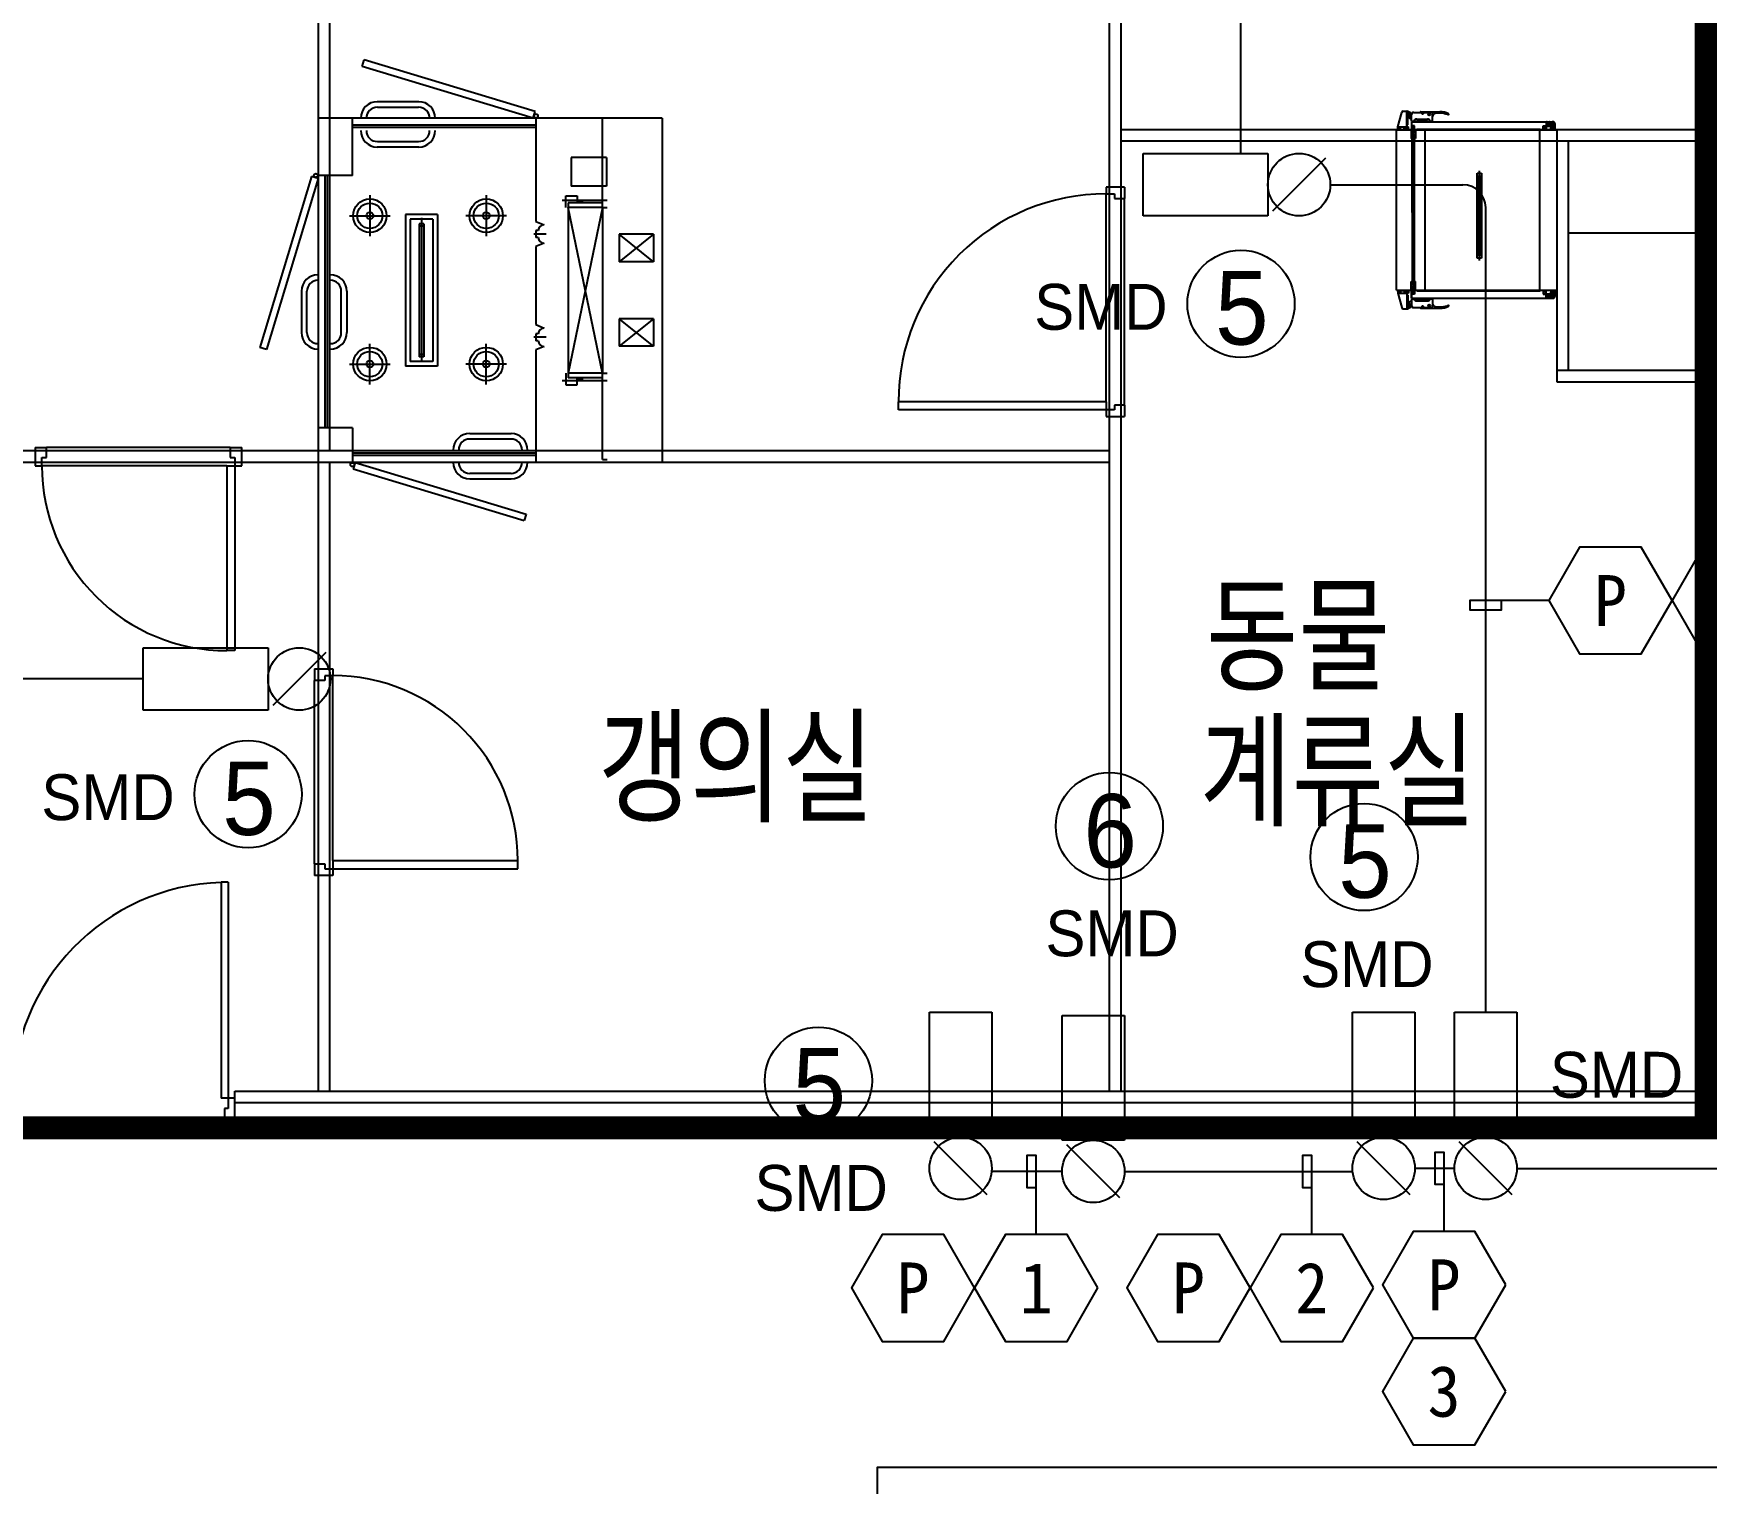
# Model space of a CAD drawing. Header units: millimetres. Extents: x 118559 to 211622, y 1329 to 63037.
# Drawn here: x 169840 to 177131, y 30444 to 36764 of the extents above; entities that cross this region are included whole.
import ezdxf
from ezdxf.enums import TextEntityAlignment as Align

# ---------------------------------------------------------------- set-up
doc = ezdxf.new("R2010")
doc.units = ezdxf.units.MM
doc.header["$LTSCALE"] = 120
doc.linetypes.add('HIDDENX2', pattern=[0.75, 0.5, -0.25])
for name, color, linetype in [('1구역', 41, 'Continuous'), ('ARCH', 9, 'Continuous'), ('DAMPER', 2, 'Continuous'), ('duct-si', 7, 'Continuous'), ('fire', 2, 'Continuous'), ('fire-l', 4, 'Continuous'), ('smd-f', 2, 'Continuous')]:
    doc.layers.add(name, color=color, linetype=linetype)
doc.styles.add('GHD', font='')
doc.styles.add('ghs', font='')
doc.styles.add('TT', font='')
doc.styles.add('돋움', font='')
doc.styles.get('GHD').set_extended_font_data('Dotum')
doc.styles.get('ghs').set_extended_font_data('Dotum')
doc.styles.get('TT').set_extended_font_data('Dotum')
doc.styles.get('돋움').set_extended_font_data('DotumChe')

# ---------------------------------------------------------------- blocks, each defined once
blk = doc.blocks.new('e-22-1')
at = {"layer": 'DAMPER'}
blk.add_line((-5, 1), (-1, 1), dxfattribs=at)
at = {"layer": 'fire'}
for p, q in [((-5, -1), (-5, 1)), ((-1, 1), (-1, -1)), ((0.85, 0.85), (-0.85, -0.85)), ((-1, -1), (-5, -1))]:
    blk.add_line(p, q, dxfattribs=at)
blk.add_circle((0, 0), 1, dxfattribs=at)

msp = doc.modelspace()

# ---------------------------------------------------------------- linework, layer by layer
at = {"layer": '1구역', "color": 4, "linetype": 'HIDDENX2', "ltscale": 7, "const_width": 100, "elevation": 0}
msp.add_lwpolyline([(177130.1, 40802.5), (179743.5, 40802.5), (179743.4, 44444), (194080.1, 44444.2), (194080.1, 46185.5), (200110.1, 46185.5), (200110.1, 52274.1), (160991.4, 52274.1), (160991.4, 42084.2), (169430.1, 42084.2), (169430.1, 35944.2), (167230.1, 35944.2), (167230.1, 31994.2), (177130, 31994.2), (177130.1, 40802.5)], dxfattribs=at)
at = {"layer": 'ARCH', "color": 9}
for p, q in [((171130.1, 44444.2, 0), (171130.1, 34944.2, 0)), ((171080.1, 44234.2, 0), (171080.1, 34944.2, 0)), ((174530.1, 32154.2, 0), (174530.1, 44234.2, 0)), ((174580.1, 32154.2, 0), (174580.1, 44234.2, 0)), ((177130.1, 43844.2, 0), (177130, 31994.2, 0)), ((177130.1, 40819.2, 0), (177130, 31994.2, 0)), ((171272.2, 36619.3, 0), (171280.8, 36648, 0)), ((172018.1, 36394.2, 0), (171272.2, 36619.3, 0)), ((172026.7, 36422.9, 0), (171280.8, 36648, 0)), ((171518.9, 36466.2, 0), (171338.6, 36466.2, 0)), ((172580.1, 36394.2, 0), (171080.1, 36394.2, 0)), ((171080.1, 36394.2, 0), (171080.1, 34894.2, 0)), ((171230.1, 36144.2, 0), (171230.1, 36394.2, 0)), ((171338.9, 36442, 0), (171518.6, 36442, 0)), ((172018.1, 36394.2, 0), (172026.7, 36422.9, 0)), ((172030.1, 36394.2, 0), (172030.1, 35944.5, 0)), ((172320.1, 36005.2, 0), (172320.1, 36394.2, 0)), ((172580.1, 36394.2, 0), (172580.1, 34894.2, 0)), ((175786.7, 36356.7, 0), (175803, 36418.5, 0)), ((175809.8, 36425.4, 0), (175825.4, 36425.4, 0)), ((175825.4, 36356.5, 0), (175825.4, 36425.4, 0)), ((175825.4, 36410.3, 0), (175825.4, 36424.4, 0)), ((175826.3, 36425.3, 0), (175827.9, 36425.3, 0)), ((175826.3, 36409.3, 0), (175836.7, 36409.3, 0)), ((175828.4, 36425.2, 0), (175839.5, 36417.9, 0)), ((175830.1, 36365, 0), (175830.1, 36409.3, 0)), ((175834.8, 36406.8, 0), (175834.8, 36403, 0)), ((175846.1, 36406.8, 0), (175834.8, 36406.8, 0)), ((175846.1, 36382, 0), (175846.1, 36410.3, 0)), ((175846.1, 36392.6, 0), (175846.1, 36392.6, 0)), ((175855.6, 36419.7, 0), (175928.2, 36419.7, 0)), ((175868.8, 36390.5, 0), (175915, 36390.5, 0)), ((175874.4, 36388.6, 0), (175872.6, 36390.5, 0)), ((175874.4, 36388.6, 0), (175878.2, 36388.6, 0)), ((175874.4, 36382, 0), (175874.4, 36388.6, 0)), ((175876.3, 36379.5, 0), (175876.3, 36392.5, 0)), ((175878.2, 36388.6, 0), (175880.1, 36390.5, 0)), ((175878.2, 36382, 0), (175878.2, 36388.6, 0)), ((175886.7, 36422.6, 0), (175969.6, 36422.6, 0)), ((175890.5, 36415, 0), (175898, 36415, 0)), ((175894.3, 36418.8, 0), (175894.3, 36411.2, 0)), ((175908.4, 36388.6, 0), (175906.5, 36390.5, 0)), ((175908.4, 36388.6, 0), (175912.2, 36388.6, 0)), ((175908.4, 36382, 0), (175908.4, 36388.6, 0)), ((175910.3, 36379.5, 0), (175910.3, 36392.5, 0)), ((175912.2, 36388.6, 0), (175914.1, 36390.5, 0)), ((175912.2, 36382, 0), (175912.2, 36388.6, 0)), ((175916.9, 36410.3, 0), (175928.2, 36410.3, 0)), ((175922.6, 36415.9, 0), (175922.6, 36404.6, 0)), ((175937.7, 36382, 0), (175937.7, 36410.3, 0)), ((175986.5, 36414.9, 0), (176001.5, 36411.9, 0)), ((176001.5, 36411.9, 0), (176006.7, 36411.2, 0)), ((176007.7, 36412.3, 0), (176007.6, 36412.8, 0)), ((172030.1, 36364.2, 0), (171230.1, 36364.2, 0)), ((172030.1, 36354.2, 0), (171230.1, 36354.2, 0)), ((177130.1, 36344.2, 0), (174580.1, 36344.2, 0)), ((175780.1, 36344.2, 0), (176480.1, 36344.2, 0)), ((175780.1, 35644.2, 0), (175780.1, 36344.2, 0)), ((175786.7, 36356.5, 0), (175832.9, 36356.5, 0)), ((175786.7, 36345.3, 0), (175786.7, 36356.4, 0)), ((175786.7, 36345.3, 0), (175832.9, 36345.3, 0)), ((175794.2, 36353.7, 0), (175791.4, 36356.5, 0)), ((175794.2, 36353.7, 0), (175798, 36353.7, 0)), ((175794.2, 36345.3, 0), (175794.2, 36353.7, 0)), ((175796.1, 36341.9, 0), (175796.1, 36359.4, 0)), ((175798, 36353.7, 0), (175800.8, 36356.5, 0)), ((175798, 36345.3, 0), (175798, 36353.7, 0)), ((175814, 36345.3, 0), (175814, 36356.5, 0)), ((175821.6, 36353.5, 0), (175818.8, 36356.4, 0)), ((175821.6, 36353.5, 0), (175825.4, 36353.5, 0)), ((175821.6, 36345.3, 0), (175821.6, 36353.5, 0)), ((175823.5, 36342.3, 0), (175823.5, 36359.4, 0)), ((175825.4, 36365, 0), (175830.1, 36365, 0)), ((175825.4, 36353.5, 0), (175828.2, 36356.4, 0)), ((175825.4, 36345.3, 0), (175825.4, 36353.5, 0)), ((175832.9, 36345.3, 0), (175832.9, 36356.5, 0)), ((175843.7, 36306.5, 0), (175862.6, 36344.2, 0)), ((175843.7, 36344.2, 0), (175862.6, 36306.5, 0)), ((175843.7, 36344.2, 0), (175843.7, 36306.5, 0)), ((175846.1, 36382, 0), (175937.7, 36382, 0)), ((175846.1, 36379.1, 0), (176432.9, 36379.1, 0)), ((175846.1, 36379.1, 0), (175846.1, 36346.1, 0)), ((175859.2, 36361, 0), (175846.1, 36361, 0)), ((175847.3, 36346.1, 0), (175846.1, 36346.1, 0)), ((175847.3, 36344.8, 0), (175847.3, 36359.4, 0)), ((175847.3, 36359.4, 0), (175857.9, 36359.4, 0)), ((175857.9, 36344.8, 0), (175847.3, 36344.8, 0)), ((175847.8, 36352.1, 0), (175847.5, 36351.8, 0)), ((175847.8, 36352.1, 0), (175847.5, 36352.1, 0)), ((175848, 36348.3, 0), (175847.8, 36347.7, 0)), ((175848.5, 36348, 0), (175847.8, 36347.7, 0)), ((175848.5, 36348, 0), (175848, 36348.3, 0)), ((175848, 36344.2, 0), (175866.8, 36344.2, 0)), ((175848, 36344.2, 0), (175866.8, 36344.2, 0)), ((175849.1, 36345, 0), (175848.5, 36345.1, 0)), ((175848.5, 36345.1, 0), (175848.6, 36344.8, 0)), ((175849.1, 36345, 0), (175848.9, 36344.8, 0)), ((175850.3, 36355.1, 0), (175850.1, 36354.5, 0)), ((175850.8, 36354.8, 0), (175850.1, 36354.5, 0)), ((175850.8, 36354.8, 0), (175850.3, 36355.1, 0)), ((175850.6, 36359.4, 0), (175850.5, 36359.3, 0)), ((175850.5, 36359.4, 0), (175850.5, 36359.3, 0)), ((175851.6, 36349.4, 0), (175851.7, 36348.5, 0)), ((175852.5, 36349.3, 0), (175851.6, 36349.4, 0)), ((175852.5, 36349.3, 0), (175851.7, 36348.5, 0)), ((175853.2, 36358.6, 0), (175852.7, 36358.7, 0)), ((175852.7, 36358.7, 0), (175852.8, 36358.1, 0)), ((175853.2, 36358.6, 0), (175852.8, 36358.1, 0)), ((175853.1, 36304.2, 0), (175853.1, 36347.7, 0)), ((175854.6, 36351.5, 0), (175854, 36351.6, 0)), ((175854, 36351.6, 0), (175854.1, 36351, 0)), ((175854.6, 36351.5, 0), (175854.1, 36351, 0)), ((175855.9, 36351.3, 0), (175855.8, 36350.7, 0)), ((175856.4, 36351, 0), (175855.8, 36350.7, 0)), ((175856.4, 36351, 0), (175855.9, 36351.3, 0)), ((175857.9, 36359.4, 0), (175857.9, 36344.8, 0)), ((175858.1, 36357.7, 0), (175858, 36357.6, 0)), ((175858.1, 36357.6, 0), (175858, 36357.6, 0)), ((175859.2, 36346.2, 0), (175859.2, 36361, 0)), ((175862.6, 36344.2, 0), (175862.6, 36306.5, 0)), ((175869.6, 36346.1, 0), (176407.1, 36346.1, 0)), ((175905.1, 35644.2, 0), (175905.1, 36344.2, 0)), ((176405.1, 35644.2, 0), (176405.1, 36344.2, 0)), ((176419.8, 36346.2, 0), (176419.8, 36361, 0)), ((176419.8, 36361, 0), (176432.9, 36361, 0)), ((176421.1, 36359.4, 0), (176421.1, 36344.8, 0)), ((176431.7, 36359.4, 0), (176421.1, 36359.4, 0)), ((176421.1, 36357.7, 0), (176421.2, 36357.6, 0)), ((176421.1, 36357.6, 0), (176421.2, 36357.6, 0)), ((176421.1, 36344.8, 0), (176431.7, 36344.8, 0)), ((176422.8, 36351, 0), (176423.3, 36351.3, 0)), ((176422.8, 36351, 0), (176423.4, 36350.7, 0)), ((176423.3, 36351.3, 0), (176423.4, 36350.7, 0)), ((176424.6, 36351.5, 0), (176425.2, 36351.6, 0)), ((176424.6, 36351.5, 0), (176425.1, 36351, 0)), ((176425.2, 36351.6, 0), (176425.1, 36351, 0)), ((176426, 36358.6, 0), (176426.5, 36358.7, 0)), ((176426, 36358.6, 0), (176426.4, 36358.1, 0)), ((176426.5, 36358.7, 0), (176426.4, 36358.1, 0)), ((176426.7, 36349.3, 0), (176427.6, 36349.4, 0)), ((176426.7, 36349.3, 0), (176427.5, 36348.5, 0)), ((176427.6, 36349.4, 0), (176427.5, 36348.5, 0)), ((176428.4, 36354.8, 0), (176428.9, 36355.1, 0)), ((176428.4, 36354.8, 0), (176429.1, 36354.5, 0)), ((176428.6, 36359.4, 0), (176428.7, 36359.3, 0)), ((176428.7, 36359.4, 0), (176428.7, 36359.3, 0)), ((176428.9, 36355.1, 0), (176429.1, 36354.5, 0)), ((176430.1, 36345, 0), (176430.7, 36345.1, 0)), ((176430.1, 36345, 0), (176430.3, 36344.8, 0)), ((176430.7, 36345.1, 0), (176430.6, 36344.8, 0)), ((176430.7, 36348, 0), (176431.2, 36348.3, 0)), ((176430.7, 36348, 0), (176431.4, 36347.7, 0)), ((176431.2, 36348.3, 0), (176431.4, 36347.7, 0)), ((176431.4, 36352.1, 0), (176431.7, 36351.8, 0)), ((176431.4, 36352.1, 0), (176431.7, 36352.1, 0)), ((176431.7, 36344.8, 0), (176431.7, 36359.4, 0)), ((176431.7, 36346.1, 0), (176432.9, 36346.1, 0)), ((176432.9, 36379.1, 0), (176432.9, 36346.1, 0)), ((176433.9, 36362.6, 0), (176433.9, 36375.8, 0)), ((176441.5, 36371.6, 0), (176433.9, 36371.6, 0)), ((176449.1, 36369.2, 0), (176433.9, 36369.2, 0)), ((176441.5, 36366.9, 0), (176433.9, 36366.9, 0)), ((176436.7, 36378.7, 0), (176462.2, 36378.7, 0)), ((176436.7, 36359.8, 0), (176462.2, 36359.8, 0)), ((176441.5, 36356.9, 0), (176441.5, 36381.1, 0)), ((176441.5, 36371.6, 0), (176443.4, 36374, 0)), ((176441.5, 36366.9, 0), (176441.5, 36371.6, 0)), ((176441.5, 36366.9, 0), (176443.4, 36364.5, 0)), ((176443.4, 36364.5, 0), (176443.4, 36374, 0)), ((176448.1, 36374, 0), (176443.4, 36374, 0)), ((176448.1, 36364.5, 0), (176443.4, 36364.5, 0)), ((176448.1, 36362.6, 0), (176448.1, 36375.8, 0)), ((176448.1, 36374.9, 0), (176448.1, 36364.5, 0)), ((176448.1, 36363.6, 0), (176448.1, 36374, 0)), ((176460.3, 36369.2, 0), (176451.8, 36369.2, 0)), ((176452.8, 36369.2, 0), (176452.8, 36359.9, 0)), ((176452.8, 36359.9, 0), (176452.8, 36352.2, 0)), ((176452.8, 36348.5, 0), (176452.8, 36352.2, 0)), ((176455.6, 36355.1, 0), (176468.8, 36355.1, 0)), ((176455.6, 36345.6, 0), (176468.8, 36345.6, 0)), ((176457.5, 36355.1, 0), (176457.5, 36350.4, 0)), ((176457.5, 36350.4, 0), (176467, 36350.4, 0)), ((176459.9, 36348.5, 0), (176457.5, 36350.4, 0)), ((176459.9, 36348.5, 0), (176464.6, 36348.5, 0)), ((176459.9, 36348.5, 0), (176459.9, 36345.6, 0)), ((176461.3, 36369.2, 0), (176463.2, 36369.2, 0)), ((176462.2, 36371.1, 0), (176462.2, 36379.6, 0)), ((176462.2, 36370.2, 0), (176462.2, 36368.3, 0)), ((176462.2, 36367.3, 0), (176462.2, 36358.9, 0)), ((176462.2, 36356.1, 0), (176462.2, 36344.5, 0)), ((176464.1, 36369.2, 0), (176472.6, 36369.2, 0)), ((176464.6, 36348.5, 0), (176467, 36350.4, 0)), ((176464.6, 36348.5, 0), (176464.6, 36345.6, 0)), ((176467, 36355.1, 0), (176467, 36350.4, 0)), ((176471.7, 36352.2, 0), (176471.7, 36369.2, 0)), ((176471.7, 36348.5, 0), (176471.7, 36352.2, 0)), ((176480.1, 35644.2, 0), (176480.1, 36344.2, 0)), ((171518.9, 36268.2, 0), (171338.6, 36268.2, 0)), ((171338.9, 36292.5, 0), (171518.6, 36292.5, 0)), ((177130.1, 36294.2, 0), (174580.1, 36294.2, 0)), ((175843.7, 36306.5, 0), (175862.6, 36306.5, 0)), ((175848.3, 36306.5, 0), (175848.3, 35682, 0)), ((175848.3, 35983.9, 0), (175848.3, 36306.5, 0)), ((175857.9, 36306.5, 0), (175857.9, 35682, 0)), ((175857.9, 35983.9, 0), (175857.9, 36306.5, 0)), ((176480.1, 35244.2, 0), (176480.1, 36294.2, 0)), ((176530.1, 35294.2, 0), (176530.1, 36294.2, 0)), ((172183.1, 36223.2, 0), (172183.1, 36098.2, 0)), ((172338.1, 36223.2, 0), (172183.1, 36223.2, 0)), ((172338.1, 36223.2, 0), (172338.1, 36098.2, 0)), ((171051.3, 36140.9, 0), (170826.3, 35395, 0)), ((171080.1, 36132.2, 0), (170855, 35386.3, 0)), ((171080.1, 36132.2, 0), (171051.3, 36140.9, 0)), ((171230.1, 36144.2, 0), (171080.1, 36144.2, 0)), ((171110.1, 36144.2, 0), (171110.1, 35044.2, 0)), ((171120.1, 36144.2, 0), (171120.1, 35044.2, 0)), ((172338.1, 36098.2, 0), (172183.1, 36098.2, 0)), ((174515.1, 36094.2, 0), (174515.1, 36064.8, 0)), ((174595.1, 36094.2, 0), (174515.1, 36094.2, 0)), ((174580.1, 36094.2, 0), (174530.1, 36094.2, 0)), ((174595.1, 36094.2, 0), (174595.1, 36044.3, 0)), ((176132.5, 35784.4, 0), (176132.5, 36154.1, 0)), ((176132.5, 36154.1, 0), (176151, 36154.1, 0)), ((176132.5, 36141.2, 0), (176151, 36141.2, 0)), ((176135.7, 35800.5, 0), (176135.7, 36137.9, 0)), ((176135.7, 36137.9, 0), (176147.8, 36137.9, 0)), ((176141.7, 35773.8, 0), (176141.7, 36164.6, 0)), ((176147.8, 36137.9, 0), (176147.8, 35800.5, 0)), ((176151, 36154.1, 0), (176151, 35784.4, 0)), ((171306.1, 36058.2, 0), (171306.1, 35880.4, 0)), ((171813.3, 36058.2, 0), (171813.3, 35880.4, 0)), ((172144.4, 36037.2, 0), (172340.1, 36037.2, 0)), ((172160.1, 36005.6, 0), (172160.1, 36055.6, 0)), ((172160.1, 36055.6, 0), (172210.1, 36055.6, 0)), ((172170.1, 36025.2, 0), (172170.1, 35263.2, 0)), ((172320.1, 36025.2, 0), (172170.1, 36025.2, 0)), ((172210.1, 36055.6, 0), (172210.1, 36030.6, 0)), ((172210.1, 36030.6, 0), (172235.1, 36030.6, 0)), ((174515.1, 36064.8, 0), (174550.9, 36064.8, 0)), ((174515.1, 35158.8, 0), (174515.1, 36064.8, 0)), ((174550.9, 36064.8, 0), (174550.9, 36044.3, 0)), ((174550.9, 36064.8, 0), (174550.9, 36044.3, 0)), ((174550.9, 36044.3, 0), (174595.1, 36044.3, 0)), ((174595.1, 35144.1, 0), (174595.1, 36044.3, 0)), ((171217.2, 35969.3, 0), (171394.9, 35969.3, 0)), ((171461.1, 35974.2, 0), (171461.1, 35314.2, 0)), ((171601.1, 35974.2, 0), (171461.1, 35974.2, 0)), ((171481.1, 35954.2, 0), (171481.1, 35334.2, 0)), ((171581.1, 35954.2, 0), (171481.1, 35954.2, 0)), ((171531.1, 35959.8, 0), (171531.1, 35330.5, 0)), ((171581.1, 35954.2, 0), (171581.1, 35334.2, 0)), ((171601.1, 35974.2, 0), (171601.1, 35314.2, 0)), ((171902.2, 35969.3, 0), (171724.4, 35969.3, 0)), ((172320.1, 35283.2, 0), (172170.1, 36005.2, 0)), ((172320.1, 36005.2, 0), (172170.1, 35283.2, 0)), ((172320.1, 36005.2, 0), (172170.1, 36005.2, 0)), ((172320.1, 36005.2, 0), (172320.1, 35283.2, 0)), ((172320.1, 36005.2, 0), (172340.1, 36005.2, 0)), ((171521.1, 35934.2, 0), (171521.1, 35354.2, 0)), ((171541.1, 35934.2, 0), (171521.1, 35934.2, 0)), ((171541.1, 35924.2, 0), (171521.1, 35924.2, 0)), ((171541.1, 35934.2, 0), (171541.1, 35354.2, 0)), ((172075, 35889.5, 0), (172020.7, 35889.5, 0)), ((172030.1, 35944.5, 0), (172066.1, 35929.5, 0)), ((172040.1, 35904.5, 0), (172030.1, 35904.5, 0)), ((172030.1, 35904.5, 0), (172030.1, 35874.5, 0)), ((172040.1, 35874.5, 0), (172030.1, 35874.5, 0)), ((172392.8, 35888.2, 0), (172392.8, 35768.2, 0)), ((172542.8, 35888.2, 0), (172392.8, 35888.2, 0)), ((172542.8, 35888.2, 0), (172392.8, 35768.2, 0)), ((172542.8, 35768.2, 0), (172392.8, 35888.2, 0)), ((172542.8, 35888.2, 0), (172542.8, 35768.2, 0)), ((176530.1, 35894.2, 0), (177130.1, 35894.2, 0)), ((176530.1, 35294.2, 0), (176530.1, 35894.2, 0)), ((176530.1, 35894.2, 0), (177130.1, 35894.2, 0)), ((176530.1, 35294.2, 0), (176530.1, 35894.2, 0)), ((177130.1, 35894.2, 0), (177130.1, 35294.2, 0)), ((177130.1, 35894.2, 0), (177130.1, 35294.2, 0)), ((172066.1, 35849.5, 0), (172030.1, 35834.5, 0)), ((172030.1, 35834.5, 0), (172030.1, 35494.5, 0)), ((172542.8, 35768.2, 0), (172392.8, 35768.2, 0)), ((176151, 35797.3, 0), (176132.5, 35797.3, 0)), ((176151, 35784.4, 0), (176132.5, 35784.4, 0)), ((176147.8, 35800.5, 0), (176135.7, 35800.5, 0)), ((175843.7, 35644.2, 0), (175843.7, 35682, 0)), ((175843.7, 35682, 0), (175862.6, 35644.2, 0)), ((175843.7, 35644.2, 0), (175862.6, 35682, 0)), ((175843.7, 35682, 0), (175862.6, 35682, 0)), ((175853.1, 35684.3, 0), (175853.1, 35640.7, 0)), ((175862.6, 35644.2, 0), (175862.6, 35682, 0)), ((171007.8, 35640, 0), (171007.8, 35459.8, 0)), ((171032.1, 35460, 0), (171032.1, 35639.8, 0)), ((171181.6, 35460, 0), (171181.6, 35639.8, 0)), ((171205.8, 35640, 0), (171205.8, 35459.8, 0)), ((175780.1, 35644.2, 0), (176480.1, 35644.2, 0)), ((175786.7, 35643.1, 0), (175832.9, 35643.1, 0)), ((175786.7, 35643.1, 0), (175786.7, 35632.1, 0)), ((175786.7, 35631.9, 0), (175832.9, 35631.9, 0)), ((175786.7, 35631.7, 0), (175803, 35569.9, 0)), ((175794.2, 35634.8, 0), (175791.4, 35631.9, 0)), ((175794.2, 35643.1, 0), (175794.2, 35634.8, 0)), ((175794.2, 35634.8, 0), (175798, 35634.8, 0)), ((175796.1, 35646.6, 0), (175796.1, 35629, 0)), ((175798, 35643.1, 0), (175798, 35634.8, 0)), ((175798, 35634.8, 0), (175800.8, 35631.9, 0)), ((175814, 35643.1, 0), (175814, 35631.9, 0)), ((175821.6, 35634.9, 0), (175818.8, 35632.1, 0)), ((175821.6, 35643.1, 0), (175821.6, 35634.9, 0)), ((175821.6, 35634.9, 0), (175825.4, 35634.9, 0)), ((175823.5, 35646.2, 0), (175823.5, 35629, 0)), ((175825.4, 35643.1, 0), (175825.4, 35634.9, 0)), ((175825.4, 35634.9, 0), (175828.2, 35632.1, 0)), ((175825.4, 35631.9, 0), (175825.4, 35563, 0)), ((175825.4, 35623.4, 0), (175830.1, 35623.4, 0)), ((175830.1, 35623.4, 0), (175830.1, 35579.1, 0)), ((175832.9, 35643.1, 0), (175832.9, 35631.9, 0)), ((175834.8, 35581.7, 0), (175834.8, 35585.4, 0)), ((175846.1, 35609.3, 0), (175846.1, 35642.3, 0)), ((175847.3, 35642.3, 0), (175846.1, 35642.3, 0)), ((175846.1, 35641.4, 0), (175846.1, 35609.3, 0)), ((175859.2, 35627.4, 0), (175846.1, 35627.4, 0)), ((175846.1, 35609.3, 0), (176432.9, 35609.3, 0)), ((175846.1, 35606.5, 0), (175937.7, 35606.5, 0)), ((175846.1, 35606.5, 0), (175846.1, 35578.1, 0)), ((175846.1, 35595.8, 0), (175846.1, 35595.8, 0)), ((175847.2, 35636.5, 0), (175846.9, 35636.8, 0)), ((175847.2, 35636.5, 0), (175846.9, 35636.5, 0)), ((175847.9, 35640.7, 0), (175847.2, 35640.9, 0)), ((175847.4, 35640.4, 0), (175847.2, 35640.9, 0)), ((175857.9, 35643.7, 0), (175847.3, 35643.7, 0)), ((175847.3, 35643.7, 0), (175847.3, 35629, 0)), ((175847.3, 35629, 0), (175857.9, 35629, 0)), ((175847.9, 35640.7, 0), (175847.4, 35640.4, 0)), ((175847.9, 35643.6, 0), (175848, 35643.9, 0)), ((175848.5, 35643.6, 0), (175847.9, 35643.6, 0)), ((175848, 35644.2, 0), (175866.8, 35644.2, 0)), ((175848.5, 35643.6, 0), (175848.3, 35643.9, 0)), ((175850.2, 35633.9, 0), (175849.5, 35634.1, 0)), ((175849.7, 35633.5, 0), (175849.5, 35634.1, 0)), ((175850.2, 35633.9, 0), (175849.7, 35633.5, 0)), ((175849.8, 35629.3, 0), (175849.9, 35629.4, 0)), ((175850, 35629.3, 0), (175849.9, 35629.4, 0)), ((175851, 35639.2, 0), (175851.1, 35640.1, 0)), ((175851.8, 35639.4, 0), (175851, 35639.2, 0)), ((175851.8, 35639.4, 0), (175851.1, 35640.1, 0)), ((175852.1, 35630, 0), (175852.2, 35630.6, 0)), ((175852.6, 35630, 0), (175852.1, 35630, 0)), ((175852.6, 35630, 0), (175852.2, 35630.6, 0)), ((175853.4, 35637.1, 0), (175853.5, 35637.7, 0)), ((175853.9, 35637.1, 0), (175853.4, 35637.1, 0)), ((175853.9, 35637.1, 0), (175853.5, 35637.7, 0)), ((175855.8, 35637.7, 0), (175855.1, 35637.9, 0)), ((175855.3, 35637.3, 0), (175855.1, 35637.9, 0)), ((175855.8, 35637.7, 0), (175855.3, 35637.3, 0)), ((175857.5, 35631, 0), (175857.4, 35631.1, 0)), ((175857.5, 35630.9, 0), (175857.4, 35631.1, 0)), ((175857.9, 35629, 0), (175857.9, 35643.7, 0)), ((175859.2, 35642.3, 0), (175859.2, 35627.4, 0)), ((175868.8, 35598, 0), (175915, 35598, 0)), ((175869.6, 35642.3, 0), (176407.1, 35642.3, 0)), ((175874.4, 35599.9, 0), (175872.6, 35598, 0)), ((175874.4, 35606.5, 0), (175874.4, 35599.9, 0)), ((175874.4, 35599.9, 0), (175878.2, 35599.9, 0)), ((175876.3, 35608.9, 0), (175876.3, 35595.9, 0)), ((175878.2, 35606.5, 0), (175878.2, 35599.9, 0)), ((175878.2, 35599.9, 0), (175880.1, 35598, 0)), ((175908.4, 35599.9, 0), (175906.5, 35598, 0)), ((175908.4, 35606.5, 0), (175908.4, 35599.9, 0)), ((175908.4, 35599.9, 0), (175912.2, 35599.9, 0)), ((175910.3, 35608.9, 0), (175910.3, 35595.9, 0)), ((175912.2, 35606.5, 0), (175912.2, 35599.9, 0)), ((175912.2, 35599.9, 0), (175914.1, 35598, 0)), ((175922.6, 35572.5, 0), (175922.6, 35583.8, 0)), ((175937.7, 35606.5, 0), (175937.7, 35578.1, 0)), ((176419.8, 35642.3, 0), (176419.8, 35627.4, 0)), ((176419.8, 35627.4, 0), (176432.9, 35627.4, 0)), ((176421.1, 35643.7, 0), (176431.7, 35643.7, 0)), ((176421.1, 35629, 0), (176421.1, 35643.7, 0)), ((176421.1, 35630.7, 0), (176421.2, 35630.8, 0)), ((176421.1, 35630.6, 0), (176421.2, 35630.8, 0)), ((176431.7, 35629, 0), (176421.1, 35629, 0)), ((176422.8, 35637.3, 0), (176423.4, 35637.6, 0)), ((176422.8, 35637.3, 0), (176423.3, 35637, 0)), ((176423.3, 35637, 0), (176423.4, 35637.6, 0)), ((176424.6, 35636.8, 0), (176425.1, 35637.4, 0)), ((176424.6, 35636.8, 0), (176425.2, 35636.8, 0)), ((176425.2, 35636.8, 0), (176425.1, 35637.4, 0)), ((176426, 35629.7, 0), (176426.4, 35630.3, 0)), ((176426, 35629.7, 0), (176426.5, 35629.7, 0)), ((176426.5, 35629.7, 0), (176426.4, 35630.3, 0)), ((176426.7, 35639.1, 0), (176427.5, 35639.8, 0)), ((176426.7, 35639.1, 0), (176427.6, 35638.9, 0)), ((176427.6, 35638.9, 0), (176427.5, 35639.8, 0)), ((176428.4, 35633.5, 0), (176429.1, 35633.8, 0)), ((176428.4, 35633.5, 0), (176428.9, 35633.2, 0)), ((176428.6, 35629, 0), (176428.7, 35629.1, 0)), ((176428.7, 35629, 0), (176428.7, 35629.1, 0)), ((176428.9, 35633.2, 0), (176429.1, 35633.8, 0)), ((176430.1, 35643.3, 0), (176430.3, 35643.6, 0)), ((176430.1, 35643.3, 0), (176430.7, 35643.3, 0)), ((176430.7, 35643.3, 0), (176430.6, 35643.6, 0)), ((176430.7, 35640.4, 0), (176431.4, 35640.6, 0)), ((176430.7, 35640.4, 0), (176431.2, 35640.1, 0)), ((176431.2, 35640.1, 0), (176431.4, 35640.6, 0)), ((176431.4, 35636.2, 0), (176431.7, 35636.5, 0)), ((176431.4, 35636.2, 0), (176431.7, 35636.2, 0)), ((176431.7, 35643.7, 0), (176431.7, 35629, 0)), ((176431.7, 35642.3, 0), (176432.9, 35642.3, 0)), ((176432.9, 35609.3, 0), (176432.9, 35642.3, 0)), ((176433.9, 35625.8, 0), (176433.9, 35612.6, 0)), ((176441.5, 35621.5, 0), (176433.9, 35621.5, 0)), ((176449.1, 35619.2, 0), (176433.9, 35619.2, 0)), ((176441.5, 35616.8, 0), (176433.9, 35616.8, 0)), ((176436.7, 35628.6, 0), (176462.2, 35628.6, 0)), ((176436.7, 35609.7, 0), (176462.2, 35609.7, 0)), ((176441.5, 35631.5, 0), (176441.5, 35607.3, 0)), ((176441.5, 35621.5, 0), (176443.4, 35623.9, 0)), ((176441.5, 35621.5, 0), (176441.5, 35616.8, 0)), ((176441.5, 35616.8, 0), (176443.4, 35614.5, 0)), ((176443.4, 35623.9, 0), (176443.4, 35614.5, 0)), ((176448.1, 35623.9, 0), (176443.4, 35623.9, 0)), ((176448.1, 35614.5, 0), (176443.4, 35614.5, 0)), ((176448.1, 35625.8, 0), (176448.1, 35612.6, 0)), ((176448.1, 35624.9, 0), (176448.1, 35614.5, 0)), ((176448.1, 35613.5, 0), (176448.1, 35623.9, 0)), ((176460.3, 35619.2, 0), (176451.8, 35619.2, 0)), ((176452.8, 35640, 0), (176452.8, 35636.2, 0)), ((176452.8, 35628.6, 0), (176452.8, 35636.2, 0)), ((176452.8, 35619.2, 0), (176452.8, 35628.6, 0)), ((176455.6, 35642.8, 0), (176468.8, 35642.8, 0)), ((176455.6, 35633.3, 0), (176468.8, 35633.3, 0)), ((176459.9, 35640, 0), (176457.5, 35638.1, 0)), ((176457.5, 35638.1, 0), (176467, 35638.1, 0)), ((176457.5, 35633.3, 0), (176457.5, 35638.1, 0)), ((176459.9, 35640, 0), (176459.9, 35642.8, 0)), ((176459.9, 35640, 0), (176464.6, 35640, 0)), ((176461.3, 35619.2, 0), (176463.2, 35619.2, 0)), ((176462.2, 35632.4, 0), (176462.2, 35644, 0)), ((176462.2, 35621.1, 0), (176462.2, 35629.6, 0)), ((176462.2, 35618.2, 0), (176462.2, 35620.1, 0)), ((176462.2, 35617.3, 0), (176462.2, 35608.8, 0)), ((176464.1, 35619.2, 0), (176472.6, 35619.2, 0)), ((176464.6, 35640, 0), (176464.6, 35642.8, 0)), ((176464.6, 35640, 0), (176467, 35638.1, 0)), ((176467, 35633.3, 0), (176467, 35638.1, 0)), ((176471.7, 35640, 0), (176471.7, 35636.2, 0)), ((176471.7, 35636.2, 0), (176471.7, 35619.2, 0)), ((172542.8, 35520.2, 0), (172392.8, 35520.2, 0)), ((172392.8, 35520.2, 0), (172392.8, 35400.2, 0)), ((172542.8, 35520.2, 0), (172392.8, 35400.2, 0)), ((172542.8, 35400.2, 0), (172392.8, 35520.2, 0)), ((172542.8, 35520.2, 0), (172542.8, 35400.2, 0)), ((175809.8, 35563, 0), (175825.4, 35563, 0)), ((175825.4, 35578.1, 0), (175825.4, 35564, 0)), ((175826.3, 35579.1, 0), (175836.7, 35579.1, 0)), ((175826.3, 35563.2, 0), (175827.9, 35563.2, 0)), ((175828.4, 35563.2, 0), (175839.5, 35570.5, 0)), ((175846.1, 35581.7, 0), (175834.8, 35581.7, 0)), ((175855.6, 35568.7, 0), (175928.2, 35568.7, 0)), ((175886.7, 35565.9, 0), (175969.6, 35565.9, 0)), ((175890.5, 35573.4, 0), (175898, 35573.4, 0)), ((175894.3, 35569.7, 0), (175894.3, 35577.2, 0)), ((175916.9, 35578.1, 0), (175928.2, 35578.1, 0)), ((175986.5, 35573.5, 0), (176001.5, 35576.5, 0)), ((176001.5, 35576.5, 0), (176006.7, 35577.2, 0)), ((176007.7, 35576.1, 0), (176007.6, 35575.7, 0)), ((172075, 35439.5, 0), (172020.7, 35439.5, 0)), ((172030.1, 35494.5, 0), (172066.1, 35479.5, 0)), ((172030.1, 35454.5, 0), (172030.1, 35424.5, 0)), ((172040.1, 35454.5, 0), (172030.1, 35454.5, 0)), ((170855, 35386.3, 0), (170826.3, 35395, 0)), ((171306.1, 35233.8, 0), (171306.1, 35411.6, 0)), ((171541.1, 35364.2, 0), (171521.1, 35364.2, 0)), ((171813.3, 35233.8, 0), (171813.3, 35411.6, 0)), ((172040.1, 35424.5, 0), (172030.1, 35424.5, 0)), ((172066.1, 35399.5, 0), (172030.1, 35384.5, 0)), ((172030.1, 35384.5, 0), (172030.1, 34894.2, 0)), ((172542.8, 35400.2, 0), (172392.8, 35400.2, 0)), ((171217.2, 35322.7, 0), (171394.9, 35322.7, 0)), ((171601.1, 35314.2, 0), (171461.1, 35314.2, 0)), ((171581.1, 35334.2, 0), (171481.1, 35334.2, 0)), ((171541.1, 35354.2, 0), (171521.1, 35354.2, 0)), ((171902.2, 35322.7, 0), (171724.4, 35322.7, 0)), ((177080.1, 35294.2, 0), (176480.1, 35294.2, 0)), ((177130.1, 35294.2, 0), (176530.1, 35294.2, 0)), ((177130.1, 35294.2, 0), (176530.1, 35294.2, 0)), ((172144.4, 35251.2, 0), (172340.1, 35251.2, 0)), ((172160.1, 35282.8, 0), (172160.1, 35232.8, 0)), ((172160.1, 35232.8, 0), (172210.1, 35232.8, 0)), ((172320.1, 35283.2, 0), (172170.1, 35283.2, 0)), ((172320.1, 35263.2, 0), (172170.1, 35263.2, 0)), ((172210.1, 35257.8, 0), (172235.1, 35257.8, 0)), ((172210.1, 35232.8, 0), (172210.1, 35257.8, 0)), ((172320.1, 35283.2, 0), (172340.1, 35283.2, 0)), ((172320.1, 34906.7, 0), (172320.1, 35283.2, 0)), ((177130.1, 35244.2, 0), (176480.1, 35244.2, 0)), ((174515.1, 35158.8, 0), (173609.8, 35158.8, 0)), ((173609.8, 35123.6, 0), (173609.8, 35158.8, 0)), ((174515.1, 35158.8, 0), (174515.1, 35123.6, 0)), ((174515.1, 35123.6, 0), (173609.8, 35123.6, 0)), ((174515.1, 35123.6, 0), (174515.1, 35094.2, 0)), ((174550.9, 35123.6, 0), (174515.1, 35123.6, 0)), ((174515.1, 35094.2, 0), (174595.1, 35094.2, 0)), ((174530.1, 35094.2, 0), (174580.1, 35094.2, 0)), ((174530.1, 35094.2, 0), (174580.1, 35094.2, 0)), ((174550.9, 35144.1, 0), (174550.9, 35123.6, 0)), ((174595.1, 35144.1, 0), (174550.9, 35144.1, 0)), ((174595.1, 35144.1, 0), (174595.1, 35094.2, 0)), ((171230.1, 35044.2, 0), (171080.1, 35044.2, 0)), ((171230.1, 35044.2, 0), (171230.1, 34894.2, 0)), ((171741.2, 35020.2, 0), (171921.5, 35020.2, 0)), ((174530.1, 34944.2, 0), (169480.1, 34944.2, 0)), ((169847.7, 34959.2, 0), (169847.7, 34879.2, 0)), ((169847.7, 34959.2, 0), (169897.5, 34959.2, 0)), ((169847.7, 34944.2, 0), (169847.7, 34894.2, 0)), ((169897.5, 34915.1, 0), (169897.5, 34959.2, 0)), ((170697.8, 34959.2, 0), (169897.5, 34959.2, 0)), ((170697.8, 34959.2, 0), (170697.8, 34915.1, 0)), ((170697.8, 34959.2, 0), (170747.7, 34959.2, 0)), ((170747.7, 34879.2, 0), (170747.7, 34959.2, 0)), ((170747.7, 34894.2, 0), (170747.7, 34944.2, 0)), ((170747.7, 34894.2, 0), (170747.7, 34944.2, 0)), ((172030.1, 34934.2, 0), (171230.1, 34934.2, 0)), ((171921.2, 34996, 0), (171741.5, 34996, 0)), ((174530.1, 34894.2, 0), (169430.1, 34894.2, 0)), ((169847.7, 34879.2, 0), (169877, 34879.2, 0)), ((169877, 34915.1, 0), (169897.5, 34915.1, 0)), ((169877, 34879.2, 0), (169877, 34915.1, 0)), ((169877, 34915.1, 0), (169897.5, 34915.1, 0)), ((170683.1, 34879.2, 0), (169877, 34879.2, 0)), ((170683.1, 34879.2, 0), (170683.1, 34074, 0)), ((170683.1, 34879.2, 0), (170718.3, 34879.2, 0)), ((170697.8, 34915.1, 0), (170718.3, 34915.1, 0)), ((170718.3, 34915.1, 0), (170718.3, 34879.2, 0)), ((170718.3, 34879.2, 0), (170747.7, 34879.2, 0)), ((170718.3, 34879.2, 0), (170718.3, 34074, 0)), ((171080.1, 34894.2, 0), (171080.1, 32154.2, 0)), ((172580.1, 34894.2, 0), (171080.1, 34894.2, 0)), ((171130.1, 34894.2, 0), (171130.1, 32154.2, 0)), ((172030.1, 34924.2, 0), (171230.1, 34924.2, 0)), ((171242.1, 34894.2, 0), (171233.4, 34865.5, 0)), ((171233.4, 34865.5, 0), (171979.3, 34640.4, 0)), ((171242.1, 34894.2, 0), (171987.9, 34669.1, 0)), ((172320.1, 34906.7, 0), (172340.1, 34906.7, 0)), ((171741.2, 34822.2, 0), (171921.5, 34822.2, 0)), ((171921.2, 34846.5, 0), (171741.5, 34846.5, 0)), ((171987.9, 34669.1, 0), (171979.3, 34640.4, 0)), ((170718.3, 34074, 0), (170683.1, 34074, 0)), ((171065.1, 33994.2, 0), (171145.1, 33994.2, 0)), ((171065.1, 33994.2, 0), (171065.1, 33944.3, 0)), ((171080.1, 33994.2, 0), (171130.1, 33994.2, 0)), ((171145.1, 33994.2, 0), (171145.1, 33964.8, 0)), ((171109.2, 33944.3, 0), (171065.1, 33944.3, 0)), ((171065.1, 33144.1, 0), (171065.1, 33944.3, 0)), ((171109.2, 33964.8, 0), (171109.2, 33944.3, 0)), ((171145.1, 33964.8, 0), (171109.2, 33964.8, 0)), ((171109.2, 33964.8, 0), (171109.2, 33944.3, 0)), ((171145.1, 33158.8, 0), (171145.1, 33964.8, 0)), ((171065.1, 33144.1, 0), (171109.2, 33144.1, 0)), ((171065.1, 33144.1, 0), (171065.1, 33094.2, 0)), ((171109.2, 33144.1, 0), (171109.2, 33123.6, 0)), ((171109.2, 33123.6, 0), (171145.1, 33123.6, 0)), ((171145.1, 33158.8, 0), (171950.3, 33158.8, 0)), ((171145.1, 33158.8, 0), (171145.1, 33123.6, 0)), ((171145.1, 33123.6, 0), (171145.1, 33094.2, 0)), ((171145.1, 33123.6, 0), (171950.3, 33123.6, 0)), ((171950.3, 33123.6, 0), (171950.3, 33158.8, 0)), ((170658.3, 33064.2, 0), (170658.3, 32124.2, 0)), ((170688.3, 33064.2, 0), (170658.3, 33064.2, 0)), ((170658.3, 33064.2, 0), (170658.3, 32124.2, 0)), ((170688.3, 33064.2, 0), (170658.3, 33064.2, 0)), ((170688.3, 33064.2, 0), (170688.3, 32124.2, 0)), ((170688.3, 33064.2, 0), (170688.3, 32124.2, 0)), ((171145.1, 33094.2, 0), (171065.1, 33094.2, 0)), ((171130.1, 33094.2, 0), (171080.1, 33094.2, 0)), ((171130.1, 33094.2, 0), (171080.1, 33094.2, 0)), ((170688.3, 32124.2, 0), (170658.3, 32124.2, 0)), ((170688.3, 32124.2, 0), (170658.3, 32124.2, 0)), ((170718.3, 32124.2, 0), (170688.3, 32124.2, 0)), ((170688.3, 32124.2, 0), (170688.3, 32079.2, 0)), ((170718.3, 32124.2, 0), (170688.3, 32124.2, 0)), ((170688.3, 32124.2, 0), (170688.3, 32079.2, 0)), ((170718.3, 32154.2, 0), (177130, 32154.2, 0)), ((170718.3, 32104.2, 0), (170718.3, 32154.2, 0)), ((170718.3, 31974.2, 0), (170718.3, 32124.2, 0)), ((170718.3, 31974.2, 0), (170718.3, 32124.2, 0)), ((170718.3, 32104.2, 0), (177130, 32104.2, 0)), ((170688.3, 32079.2, 0), (170673.3, 32079.2, 0)), ((170673.3, 32079.2, 0), (170673.3, 32019.2, 0)), ((170688.3, 32079.2, 0), (170673.3, 32079.2, 0)), ((170673.3, 32079.2, 0), (170673.3, 32019.2, 0)), ((170673.3, 32019.2, 0), (170688.3, 32019.2, 0)), ((170673.3, 32019.2, 0), (170688.3, 32019.2, 0)), ((170688.3, 32019.2, 0), (170688.3, 31974.2, 0)), ((170688.3, 32019.2, 0), (170688.3, 31974.2, 0)), ((170688.3, 31974.2, 0), (170718.3, 31974.2, 0)), ((170688.3, 31974.2, 0), (170718.3, 31974.2, 0)), ((170718.3, 31994.2, 0), (179630.1, 31994.2, 0)), ((172480.1, 31994.2, 0), (179630.1, 31994.2, 0))]:
    msp.add_line(p, q, dxfattribs=at)
for centre, radius in [((172030.4, 36403.8, 0), 8.39), ((175836.7, 36414.1, 0), 4.72), ((175894.3, 36415, 0), 2.83), ((175922.6, 36410.3, 0), 3.78), ((176462.2, 36369.2, 0), 4.72), ((171070.4, 36144.6, 0), 8.39), ((171306.1, 35969.3, 0), 73), ((171306.1, 35969.3, 0), 55), ((171813.3, 35969.3, 0), 73), ((171813.3, 35969.3, 0), 55), ((171306.1, 35969.3, 0), 15), ((171813.3, 35969.3, 0), 15), ((176462.2, 35619.2, 0), 4.72), ((175836.7, 35574.4, 0), 4.72), ((175894.3, 35573.4, 0), 2.83), ((175922.6, 35578.1, 0), 3.78), ((171306.1, 35322.7, 0), 73), ((171306.1, 35322.7, 0), 55), ((171813.3, 35322.7, 0), 73), ((171813.3, 35322.7, 0), 55), ((171306.1, 35322.7, 0), 15), ((171813.3, 35322.7, 0), 15), ((171229.7, 34884.6, 0), 8.39)]:
    msp.add_circle(centre, radius, dxfattribs=at)
for centre, radius, start, end in [((171338.6, 36394.2, 0), 72, 90, 180), ((171518.9, 36394.2, 0), 72, 0, 90), ((171338.9, 36394, 0), 48, 90, 180), ((171518.6, 36394, 0), 48, 0, 90), ((175812, 36416.2, 0), 9.44, 103.29096, 165.19058), ((175826.3, 36424.3, 0), 0.944, 90, 180), ((175826.3, 36410.3, 0), 0.944, 180, 270), ((175827.9, 36424.3, 0), 0.944, 56.57458, 90), ((175836.7, 36414.1, 0), 6.13, 230.28486, 95.48858), ((175846.1, 36403, 0), 11.3, 180, 270), ((175855.6, 36410.3, 0), 9.44, 90, 180), ((175868.8, 36377.2, 0), 13.2, 90, 159.07517), ((175886.7, 36419.7, 0), 2.83, 90, 180), ((175915, 36377.2, 0), 13.2, 20.92483, 90), ((175928.2, 36410.3, 0), 9.44, 0, 90), ((175951.3, 36401.6, 0), 13.6, 98.02881, 183.21118), ((175967.1, 36256.7, 0), 159.4, 83.00549, 96.39381), ((175967.2, 36331.1, 0), 91.5, 64.13537, 88.46896), ((176012.9, 36413.7, 0), 9.21, 194.69157, 212.68749), ((176005.9, 36409.2, 0), 0.944, 212.68749, 284.90035), ((176005.5, 36411.1, 0), 2.83, 284.90035, 43.73311), ((176006.8, 36412.1, 0), 0.944, 266.06648, 11.62373), ((176006.7, 36412.6, 0), 0.944, 11.62373, 64.47272), ((171338.6, 36340.2, 0), 72, 180, 270), ((171338.9, 36340.5, 0), 48, 180, 270), ((171518.6, 36340.5, 0), 48, 270, 0), ((171518.9, 36340.2, 0), 72, 270, 0), ((175787.6, 36356.4, 0), 0.944, 165.19058, 180), ((176436.7, 36375.8, 0), 2.83, 90, 180), ((176436.7, 36362.6, 0), 2.83, 180, 270), ((176445.2, 36375.8, 0), 2.83, 0, 90), ((176445.2, 36362.6, 0), 2.83, 270, 0), ((176462.2, 36369.2, 0), 9.44, 90, 180), ((176455.6, 36352.2, 0), 2.83, 90, 180), ((176455.6, 36348.5, 0), 2.83, 180, 270), ((176462.2, 36369.2, 0), 9.44, 0, 90), ((176462.2, 36369.2, 0), 9.44, 270, 0), ((176468.8, 36352.2, 0), 2.83, 0, 90), ((176468.8, 36348.5, 0), 2.83, 270, 0), ((174514.5, 35160.2, 0), 904.7, 89.96385, 180.08492), ((172065.6, 35904, 0), 25.5, 88.8767, 178.8767), ((172065.6, 35875, 0), 25.5, 181.1233, 271.1233), ((171079.8, 35640, 0), 72, 90, 180), ((171080.1, 35639.8, 0), 48, 90, 180), ((171133.6, 35639.8, 0), 48, 0, 90), ((171133.8, 35640, 0), 72, 0, 90), ((175787.6, 35632.1, 0), 0.944, 180, 194.80942), ((175846.1, 35585.4, 0), 11.3, 90, 180), ((175868.8, 35611.2, 0), 13.2, 200.92483, 270), ((175915, 35611.2, 0), 13.2, 270, 339.07517), ((175951.3, 35586.8, 0), 13.6, 176.78882, 261.97119), ((176436.7, 35625.8, 0), 2.83, 90, 180), ((176436.7, 35612.6, 0), 2.83, 180, 270), ((176445.2, 35625.8, 0), 2.83, 0, 90), ((176445.2, 35612.6, 0), 2.83, 270, 0), ((176455.6, 35640, 0), 2.83, 90, 180), ((176455.6, 35636.2, 0), 2.83, 180, 270), ((176462.2, 35619.2, 0), 9.44, 180, 270), ((176462.2, 35619.2, 0), 9.44, 0, 90), ((176462.2, 35619.2, 0), 9.44, 270, 0), ((176468.8, 35640, 0), 2.83, 0, 90), ((176468.8, 35636.2, 0), 2.83, 270, 0), ((175812, 35572.2, 0), 9.44, 194.80942, 256.70904), ((175826.3, 35578.1, 0), 0.944, 90, 180), ((175826.3, 35564.1, 0), 0.944, 180, 270), ((175827.9, 35564.1, 0), 0.944, 270, 303.42542), ((175836.7, 35574.4, 0), 6.13, 264.51142, 129.71514), ((175855.6, 35578.1, 0), 9.44, 180, 270), ((175886.7, 35568.7, 0), 2.83, 180, 270), ((175928.2, 35578.1, 0), 9.44, 270, 0), ((175967.1, 35731.7, 0), 159.4, 263.60619, 276.99451), ((175967.2, 35657.3, 0), 91.5, 271.53104, 295.86463), ((176012.9, 35574.7, 0), 9.21, 147.31251, 165.30843), ((176005.9, 35579.2, 0), 0.944, 75.09965, 147.31251), ((176005.5, 35577.4, 0), 2.83, 316.26689, 75.09965), ((176006.8, 35576.3, 0), 0.944, 348.37627, 93.93352), ((176006.7, 35575.9, 0), 0.944, 295.52728, 348.37627), ((171079.8, 35459.8, 0), 72, 180, 270), ((171080.1, 35460, 0), 48, 180, 270), ((171133.6, 35460, 0), 48, 270, 0), ((171133.8, 35459.8, 0), 72, 270, 0), ((172065.6, 35454, 0), 25.5, 88.8767, 178.8767), ((172065.6, 35425, 0), 25.5, 181.1233, 271.1233), ((171741.2, 34948.2, 0), 72, 90, 180), ((171921.5, 34948.2, 0), 72, 0, 90), ((171741.5, 34948, 0), 48, 90, 180), ((171921.2, 34948, 0), 48, 0, 90), ((170681.7, 34878.6, 0), 804.7, 179.96385, 270.08492), ((171741.2, 34894.2, 0), 72, 180, 270), ((171741.5, 34894.5, 0), 48, 180, 270), ((171921.2, 34894.5, 0), 48, 270, 0), ((171921.5, 34894.2, 0), 72, 270, 0), ((171145.6, 33160.2, 0), 804.7, 359.91508, 90.03615), ((170688.3, 32124.2, 0), 940, 91.8271, 180)]:
    msp.add_arc(centre, radius, start, end, dxfattribs=at)
at = {"layer": 'duct-si', "linetype": 'Continuous', "elevation": 0}
msp.add_lwpolyline([(173516.3, 29241.1), (180039, 29241.1), (180039, 30513.6), (173516.3, 30513.6)], close=True, dxfattribs=at)
at = {"layer": 'fire', "color": 2, "elevation": 0}
for points in [[(176444.2, 34292), (176099.6, 34292), (176099.6, 34251.2), (176238.5, 34251.2), (176238.5, 34292)], [(174210.3, 31529), (174210.3, 31873.6), (174169.5, 31873.6), (174169.5, 31734.7), (174210.3, 31734.7)], [(175410.9, 31529), (175410.9, 31873.6), (175370.1, 31873.6), (175370.1, 31734.7), (175410.9, 31734.7)], [(175987.5, 31542.6), (175987.5, 31887.2), (175946.7, 31887.2), (175946.7, 31748.3), (175987.5, 31748.3)]]:
    msp.add_lwpolyline(points, dxfattribs=at)
at = {"layer": 'fire-l', "color": 6, "ltscale": 2}
for p, q in [((175100.6, 37901.3, 0), (175100.6, 36240.6, 0)), ((175491.9, 36104.6, 0), (176069.1, 36104.6, 0)), ((176169.1, 32497.7, 0), (176169.1, 36004.6, 0)), ((170318.3, 33950.4, 0), (168590.2, 33950.4, 0)), ((174323.1, 31804.2, 0), (174015.9, 31804.2, 0)), ((174595.1, 31804.2, 0), (175589, 31804.2, 0)), ((176033.1, 31817.7, 0), (175860.3, 31817.7, 0)), ((176305.1, 31817.7, 0), (179282.9, 31817.7, 0))]:
    msp.add_line(p, q, dxfattribs=at)
at = {"layer": 'fire-l', "color": 2, "elevation": 0}
for points in [[(176981.4, 34292), (176847.1, 34524.6), (176578.5, 34524.6), (176444.2, 34292), (176578.5, 34059.3), (176847.1, 34059.3)], [(177518.6, 34292), (177384.3, 34524.6), (177115.7, 34524.6), (176981.4, 34292), (177115.7, 34059.3), (177384.3, 34059.3)], [(173941.7, 31296.4), (173807.4, 31529), (173538.8, 31529), (173404.5, 31296.4), (173538.8, 31063.8), (173807.4, 31063.8)], [(174478.9, 31296.4), (174344.6, 31529), (174076, 31529), (173941.7, 31296.4), (174076, 31063.8), (174344.6, 31063.8)], [(175142.3, 31296.4), (175007.9, 31529), (174739.3, 31529), (174605, 31296.4), (174739.3, 31063.8), (175007.9, 31063.8)], [(175679.5, 31296.4), (175545.2, 31529), (175276.6, 31529), (175142.3, 31296.4), (175276.6, 31063.8), (175545.2, 31063.8)], [(176256.1, 31310), (176121.8, 31542.6), (175853.2, 31542.6), (175718.9, 31310), (175853.2, 31077.3), (176121.8, 31077.3)], [(176256.1, 30844.7), (176121.8, 31077.3), (175853.2, 31077.3), (175718.9, 30844.7), (175853.2, 30612.1), (176121.8, 30612.1)]]:
    msp.add_lwpolyline(points, close=True, dxfattribs=at)
at = {"layer": 'fire-l', "color": 6, "ltscale": 2}
msp.add_arc((176069.1, 36004.6, 0), 100, 0, 90, dxfattribs=at)
at = {"layer": 'smd-f'}
for centre in [(175102.6, 35585.3), (170775.5, 33448.4), (174528.9, 33308.9, 0), (175639.1, 33174.4, 0), (177349.9, 32238.5, 0), (173260.9, 32199.3, 0)]:
    msp.add_circle(centre, 233.7, dxfattribs=at)

# ---------------------------------------------------------------- block references
at = {"layer": 'fire-l', "ltscale": 2, "xscale": 136, "yscale": 136, "zscale": 136}
for p in [(175355.9, 36104.6, 0), (170998.3, 33950.4, 0)]:
    msp.add_blockref('e-22-1', p, dxfattribs=at)
at = {"layer": 'fire-l', "ltscale": 2, "xscale": 136, "yscale": 136, "zscale": 136, "rotation": 270}
for p in [(173880.6, 31817.7, 0), (174459.1, 31804.2, 0), (175724.3, 31817.7, 0), (176169.1, 31817.7, 0)]:
    msp.add_blockref('e-22-1', p, dxfattribs=at)

# ---------------------------------------------------------------- texts
at = {"layer": 'ARCH', "color": 9, "style": 'GHD', "width": 0.8}
for s, p in [('동물', (174950.4, 33942.3, 0)), ('갱의실', (172300.1, 33369.3, 0)), ('계류실', (174922.9, 33350.2, 0))]:
    msp.add_text(s, height=400, dxfattribs=at).set_placement(p)
at = {"layer": 'fire', "style": '돋움'}
for s, p in [('P', (176712.8, 34292, 0)), ('P', (173673.1, 31296.4, 0)), ('1', (174210.3, 31296.4, 0)), ('P', (174873.6, 31296.4, 0)), ('2', (175410.9, 31296.4, 0)), ('P', (175987.5, 31310, 0)), ('3', (175987.5, 30844.7, 0))]:
    msp.add_text(s, height=222.4, dxfattribs=at).set_placement(p, align=Align.MIDDLE)
at = {"layer": 'smd-f', "style": 'ghs'}
for p in [(174201.4, 35472.3, 0), (169874.2, 33335.3, 0), (174250.2, 32741.9, 0), (175360.5, 32607.4, 0), (176448.6, 32125.5, 0), (172982.3, 31632.3, 0)]:
    msp.add_text('SMD', height=200, dxfattribs=at).set_placement(p)
at = {"layer": 'smd-f', "style": 'TT'}
for s, p in [('5', (175106.4, 35565.4)), ('5', (170779.2, 33428.4)), ('6', (174532.6, 33289, 0)), ('5', (175642.9, 33154.5, 0)), ('5', (173264.7, 32179.3, 0))]:
    msp.add_text(s, height=320, dxfattribs=at).set_placement(p, align=Align.MIDDLE)

doc.saveas('drawing.dxf')
